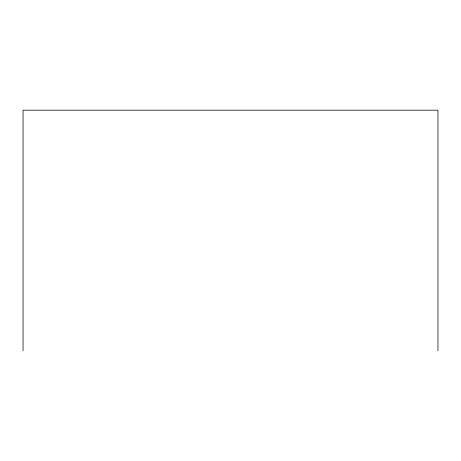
<?xml version="1.0" encoding="UTF-8"?>
<svg xmlns="http://www.w3.org/2000/svg" width="461" height="461" viewBox="0 0 461 461"><rect width="100%" height="100%" fill="white"/><g stroke="black" fill="none" stroke-linecap="round" stroke-linejoin="round"><path stroke-width="0.69" d="M437.95 350.821L437.95 110.179L23.05 110.179L23.05 350.821"/></g></svg>
